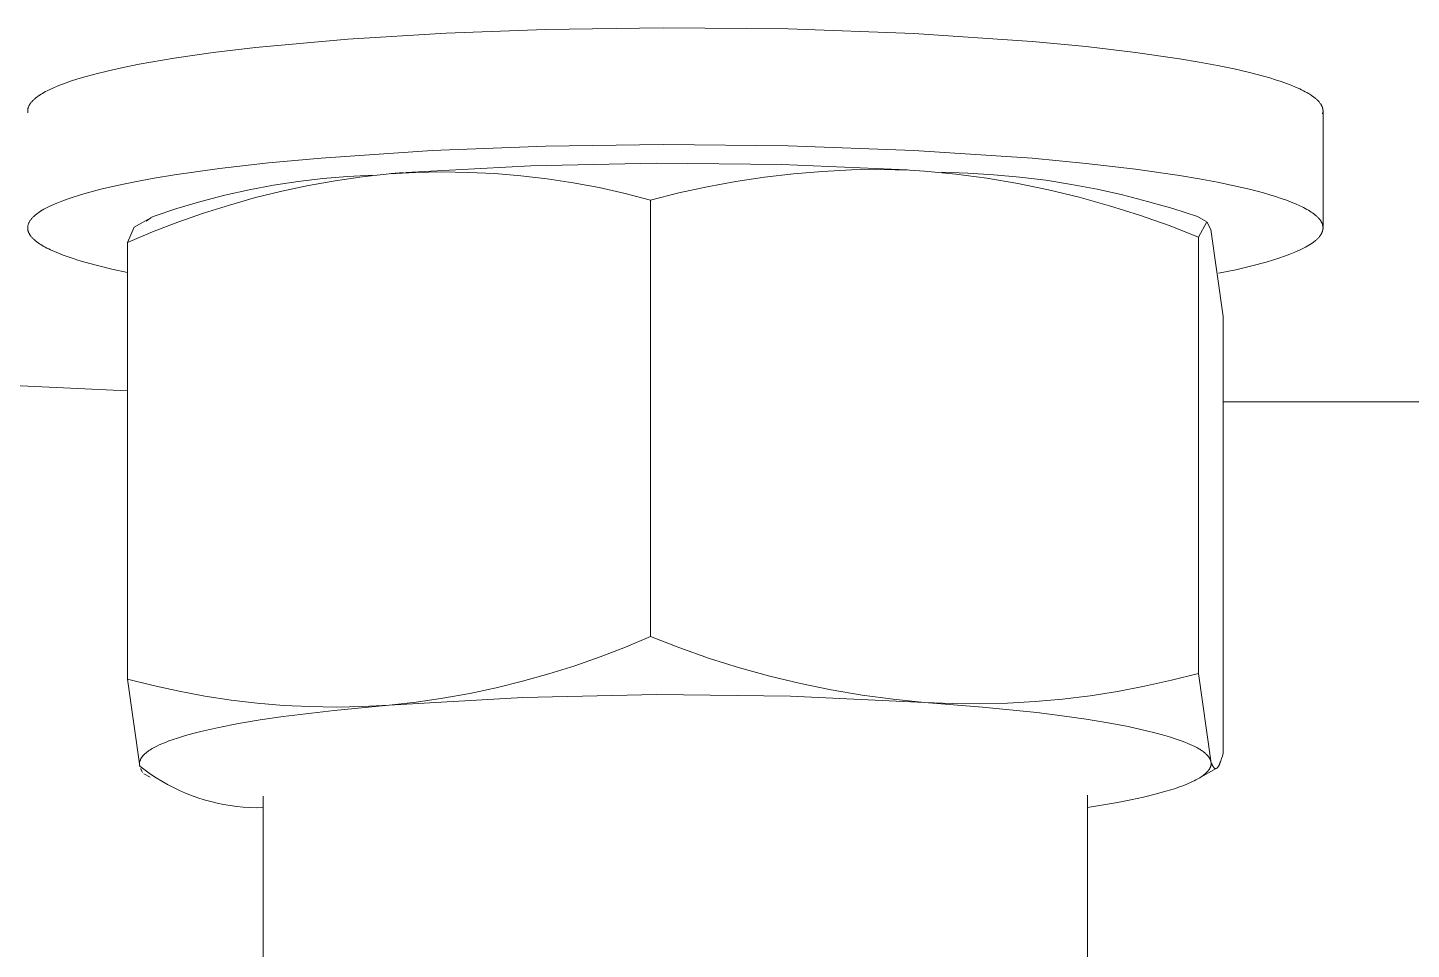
# Model space of a CAD drawing. Header units: millimetres. Extents: x -253 to 4295, y -442 to 2895.
# Drawn here: x 108.23 to 122.33, y 2441.75 to 2451.14 of the extents above; entities that cross this region are included whole.
import ezdxf

# ---------------------------------------------------------------- set-up
doc = ezdxf.new("R2010")
doc.units = ezdxf.units.MM
doc.layers.add('ZANO_R', color=7, linetype='Continuous', lineweight=0)

msp = doc.modelspace()

# ---------------------------------------------------------------- linework, layer by layer
at = {"layer": 'ZANO_R'}
for p, q in [((110.556, 2450.938), (111.497, 2451.024)), ((111.497, 2451.024), (112.499, 2451.085)), ((112.499, 2451.085), (113.51, 2451.123)), ((113.51, 2451.123), (114.709, 2451.14)), ((114.709, 2451.14), (115.983, 2451.127)), ((115.983, 2451.127), (117.264, 2451.08)), ((117.264, 2451.08), (118.47, 2450.999)), ((109.726, 2450.829), (110.124, 2450.886)), ((110.124, 2450.886), (110.556, 2450.938)), ((118.47, 2450.999), (119.019, 2450.947)), ((119.019, 2450.947), (119.521, 2450.888)), ((119.521, 2450.888), (119.969, 2450.824)), ((109.056, 2450.701), (109.207, 2450.735)), ((109.207, 2450.735), (109.369, 2450.767)), ((109.369, 2450.767), (109.726, 2450.829)), ((119.969, 2450.824), (120.171, 2450.79)), ((120.171, 2450.79), (120.358, 2450.755)), ((120.358, 2450.755), (120.529, 2450.719)), ((108.626, 2450.579), (108.678, 2450.597)), ((108.678, 2450.597), (108.733, 2450.615)), ((108.733, 2450.615), (108.792, 2450.632)), ((108.792, 2450.632), (108.918, 2450.667)), ((108.918, 2450.667), (109.056, 2450.701)), ((120.529, 2450.719), (120.685, 2450.683)), ((120.685, 2450.683), (120.826, 2450.646)), ((120.826, 2450.646), (120.89, 2450.628)), ((120.89, 2450.628), (120.95, 2450.609)), ((120.95, 2450.609), (121.007, 2450.591)), ((121.007, 2450.591), (121.06, 2450.572)), ((108.329, 2450.434), (108.341, 2450.443)), ((108.341, 2450.443), (108.355, 2450.453)), ((108.355, 2450.453), (108.369, 2450.462)), ((108.369, 2450.462), (108.384, 2450.471)), ((108.384, 2450.471), (108.399, 2450.48)), ((108.399, 2450.48), (108.416, 2450.489)), ((108.416, 2450.489), (108.433, 2450.498)), ((108.433, 2450.498), (108.452, 2450.507)), ((108.452, 2450.507), (108.49, 2450.525)), ((108.49, 2450.525), (108.533, 2450.543)), ((108.533, 2450.543), (108.578, 2450.561)), ((108.578, 2450.561), (108.626, 2450.579)), ((121.06, 2450.572), (121.109, 2450.553)), ((121.109, 2450.553), (121.154, 2450.535)), ((121.154, 2450.535), (121.196, 2450.516)), ((121.196, 2450.516), (121.215, 2450.507)), ((121.215, 2450.507), (121.234, 2450.497)), ((121.234, 2450.497), (121.251, 2450.488)), ((121.251, 2450.488), (121.268, 2450.479)), ((121.268, 2450.479), (121.284, 2450.47)), ((121.284, 2450.47), (121.299, 2450.461)), ((121.299, 2450.461), (121.315, 2450.45)), ((121.315, 2450.45), (121.329, 2450.44)), ((121.329, 2450.44), (121.336, 2450.435)), ((108.233, 2450.299), (108.234, 2450.304)), ((108.233, 2450.295), (108.233, 2450.299)), ((108.234, 2450.308), (108.235, 2450.313)), ((108.234, 2450.304), (108.234, 2450.308)), ((108.235, 2450.313), (108.236, 2450.317)), ((108.236, 2450.317), (108.237, 2450.321)), ((108.237, 2450.321), (108.239, 2450.326)), ((108.239, 2450.326), (108.24, 2450.33)), ((108.24, 2450.33), (108.242, 2450.335)), ((108.242, 2450.335), (108.244, 2450.339)), ((108.244, 2450.339), (108.246, 2450.344)), ((108.246, 2450.344), (108.248, 2450.348)), ((108.248, 2450.348), (108.251, 2450.353)), ((108.251, 2450.353), (108.254, 2450.357)), ((108.254, 2450.357), (108.256, 2450.362)), ((108.256, 2450.362), (108.259, 2450.366)), ((108.259, 2450.366), (108.263, 2450.371)), ((108.263, 2450.371), (108.266, 2450.375)), ((108.266, 2450.375), (108.27, 2450.38)), ((108.27, 2450.38), (108.274, 2450.384)), ((108.274, 2450.384), (108.278, 2450.389)), ((108.278, 2450.389), (108.282, 2450.393)), ((108.282, 2450.393), (108.286, 2450.398)), ((108.286, 2450.398), (108.291, 2450.403)), ((108.291, 2450.403), (108.296, 2450.407)), ((108.296, 2450.407), (108.301, 2450.412)), ((108.301, 2450.412), (108.306, 2450.416)), ((108.306, 2450.416), (108.311, 2450.421)), ((108.311, 2450.421), (108.317, 2450.425)), ((108.317, 2450.425), (108.329, 2450.434)), ((121.336, 2450.435), (121.343, 2450.43)), ((121.343, 2450.43), (121.35, 2450.425)), ((121.35, 2450.425), (121.356, 2450.419)), ((121.356, 2450.419), (121.362, 2450.414)), ((121.362, 2450.414), (121.368, 2450.409)), ((121.368, 2450.409), (121.374, 2450.404)), ((121.374, 2450.404), (121.379, 2450.399)), ((121.379, 2450.399), (121.384, 2450.393)), ((121.384, 2450.393), (121.389, 2450.388)), ((121.389, 2450.388), (121.394, 2450.383)), ((121.394, 2450.383), (121.398, 2450.377)), ((121.398, 2450.377), (121.402, 2450.372)), ((121.402, 2450.372), (121.406, 2450.367)), ((121.406, 2450.367), (121.41, 2450.361)), ((121.41, 2450.361), (121.411, 2450.359)), ((121.411, 2450.359), (121.413, 2450.356)), ((121.413, 2450.356), (121.415, 2450.353)), ((121.415, 2450.353), (121.416, 2450.35)), ((121.416, 2450.35), (121.418, 2450.348)), ((121.418, 2450.348), (121.419, 2450.345)), ((121.419, 2450.345), (121.42, 2450.342)), ((121.42, 2450.342), (121.422, 2450.34)), ((121.422, 2450.34), (121.423, 2450.337)), ((121.423, 2450.337), (121.424, 2450.334)), ((121.424, 2450.334), (121.425, 2450.331)), ((121.425, 2450.331), (121.426, 2450.329)), ((121.426, 2450.329), (121.427, 2450.326)), ((121.427, 2450.326), (121.428, 2450.323)), ((121.428, 2450.323), (121.429, 2450.32)), ((121.429, 2450.32), (121.429, 2450.318)), ((121.429, 2450.318), (121.43, 2450.315)), ((121.43, 2450.315), (121.431, 2450.312)), ((121.431, 2450.312), (121.431, 2450.309)), ((121.431, 2450.309), (121.432, 2450.307)), ((121.432, 2450.307), (121.432, 2450.304)), ((121.432, 2450.304), (121.432, 2450.301)), ((121.432, 2450.301), (121.433, 2450.298)), ((121.433, 2450.298), (121.433, 2450.296)), ((108.233, 2450.29), (108.233, 2450.295)), ((108.233, 2450.286), (108.233, 2450.29)), ((108.233, 2450.281), (108.233, 2450.286)), ((108.234, 2450.277), (108.233, 2450.281)), ((108.234, 2450.273), (108.234, 2450.277)), ((121.432, 2450.281), (121.429, 2450.261)), ((121.433, 2450.296), (121.433, 2450.293)), ((121.433, 2450.293), (121.433, 2450.29)), ((121.433, 2450.29), (121.433, 2449.116)), ((111.223, 2449.812), (112.356, 2449.888)), ((112.356, 2449.888), (113.51, 2449.933)), ((113.51, 2449.933), (114.709, 2449.95)), ((114.709, 2449.95), (115.983, 2449.937)), ((115.983, 2449.937), (117.264, 2449.89)), ((117.264, 2449.89), (118.47, 2449.809)), ((110.187, 2449.704), (110.688, 2449.762)), ((110.688, 2449.762), (111.223, 2449.812)), ((113.361, 2449.732), (114.639, 2449.76)), ((114.639, 2449.76), (115.917, 2449.746)), ((115.917, 2449.746), (117.194, 2449.691)), ((118.47, 2449.809), (119.019, 2449.757)), ((119.019, 2449.757), (119.521, 2449.698)), ((109.325, 2449.569), (109.521, 2449.605)), ((109.521, 2449.605), (109.73, 2449.639)), ((109.73, 2449.639), (110.187, 2449.704)), ((110.989, 2449.574), (111.241, 2449.604)), ((111.241, 2449.604), (111.493, 2449.625)), ((111.641, 2449.62), (111.368, 2449.58)), ((111.493, 2449.625), (111.747, 2449.637)), ((111.916, 2449.651), (111.641, 2449.62)), ((112.185, 2449.665), (111.916, 2449.651)), ((111.938, 2449.653), (112.062, 2449.663)), ((112.085, 2449.664), (113.361, 2449.732)), ((112.454, 2449.67), (112.185, 2449.665)), ((112.723, 2449.666), (112.454, 2449.67)), ((112.992, 2449.653), (112.723, 2449.666)), ((113.26, 2449.631), (112.992, 2449.653)), ((113.527, 2449.599), (113.26, 2449.631)), ((113.793, 2449.559), (113.527, 2449.599)), ((115.742, 2449.618), (115.449, 2449.574)), ((116.036, 2449.651), (115.742, 2449.618)), ((116.331, 2449.675), (116.036, 2449.651)), ((116.627, 2449.69), (116.331, 2449.675)), ((116.923, 2449.694), (116.627, 2449.69)), ((117.219, 2449.688), (116.923, 2449.694)), ((117.219, 2449.689), (117.372, 2449.679)), ((117.691, 2449.648), (117.372, 2449.679)), ((117.55, 2449.667), (117.815, 2449.659)), ((118.008, 2449.605), (117.691, 2449.648)), ((117.815, 2449.659), (118.08, 2449.642)), ((118.324, 2449.551), (118.008, 2449.605)), ((118.08, 2449.642), (118.344, 2449.618)), ((118.344, 2449.618), (118.607, 2449.585)), ((119.521, 2449.698), (119.969, 2449.634)), ((119.969, 2449.634), (120.171, 2449.6)), ((120.171, 2449.6), (120.358, 2449.565)), ((108.761, 2449.433), (108.83, 2449.453)), ((108.83, 2449.453), (108.979, 2449.493)), ((108.979, 2449.493), (109.144, 2449.531)), ((109.144, 2449.531), (109.325, 2449.569)), ((110.241, 2449.433), (110.489, 2449.489)), ((110.489, 2449.489), (110.738, 2449.536)), ((110.824, 2449.474), (110.556, 2449.408)), ((110.738, 2449.536), (110.989, 2449.574)), ((111.095, 2449.531), (110.824, 2449.474)), ((111.368, 2449.58), (111.095, 2449.531)), ((114.058, 2449.51), (113.793, 2449.559)), ((114.321, 2449.452), (114.058, 2449.51)), ((114.868, 2449.457), (114.581, 2449.384)), ((115.157, 2449.52), (114.868, 2449.457)), ((115.449, 2449.574), (115.157, 2449.52)), ((118.637, 2449.487), (118.324, 2449.551)), ((118.607, 2449.585), (118.869, 2449.543)), ((118.949, 2449.412), (118.637, 2449.487)), ((118.869, 2449.543), (119.13, 2449.494)), ((119.13, 2449.494), (119.389, 2449.436)), ((120.358, 2449.565), (120.529, 2449.529)), ((120.529, 2449.529), (120.685, 2449.493)), ((120.685, 2449.493), (120.826, 2449.456)), ((120.826, 2449.456), (120.89, 2449.438)), ((108.438, 2449.311), (108.459, 2449.321)), ((108.459, 2449.321), (108.482, 2449.331)), ((108.482, 2449.331), (108.529, 2449.352)), ((108.529, 2449.352), (108.581, 2449.372)), ((108.581, 2449.372), (108.637, 2449.393)), ((108.637, 2449.393), (108.697, 2449.413)), ((108.697, 2449.413), (108.761, 2449.433)), ((109.753, 2449.296), (109.996, 2449.369)), ((109.996, 2449.369), (110.241, 2449.433)), ((110.289, 2449.333), (110.025, 2449.25)), ((110.556, 2449.408), (110.289, 2449.333)), ((114.581, 2449.384), (114.321, 2449.452)), ((114.581, 2449.384), (114.581, 2444.937)), ((119.257, 2449.326), (118.949, 2449.412)), ((119.563, 2449.23), (119.257, 2449.326)), ((119.389, 2449.436), (119.646, 2449.37)), ((119.646, 2449.37), (119.901, 2449.297)), ((120.89, 2449.438), (120.95, 2449.419)), ((120.95, 2449.419), (121.007, 2449.401)), ((121.007, 2449.401), (121.06, 2449.382)), ((121.06, 2449.382), (121.109, 2449.363)), ((121.109, 2449.363), (121.154, 2449.345)), ((121.154, 2449.345), (121.196, 2449.326)), ((121.196, 2449.326), (121.215, 2449.317)), ((121.215, 2449.317), (121.234, 2449.307)), ((108.252, 2449.165), (108.256, 2449.171)), ((108.256, 2449.171), (108.259, 2449.176)), ((108.259, 2449.176), (108.263, 2449.181)), ((108.263, 2449.181), (108.267, 2449.186)), ((108.267, 2449.186), (108.271, 2449.191)), ((108.271, 2449.191), (108.275, 2449.196)), ((108.275, 2449.196), (108.28, 2449.202)), ((108.28, 2449.202), (108.285, 2449.207)), ((108.285, 2449.207), (108.29, 2449.212)), ((108.29, 2449.212), (108.296, 2449.217)), ((108.296, 2449.217), (108.301, 2449.222)), ((108.301, 2449.222), (108.307, 2449.227)), ((108.307, 2449.227), (108.314, 2449.233)), ((108.314, 2449.233), (108.32, 2449.238)), ((108.32, 2449.238), (108.327, 2449.243)), ((108.327, 2449.243), (108.334, 2449.248)), ((108.334, 2449.248), (108.349, 2449.259)), ((108.349, 2449.259), (108.364, 2449.269)), ((108.364, 2449.269), (108.381, 2449.279)), ((108.381, 2449.279), (108.399, 2449.29)), ((108.399, 2449.29), (108.418, 2449.3)), ((108.418, 2449.3), (108.438, 2449.311)), ((109.318, 2449.106), (109.513, 2449.215)), ((109.44, 2449.167), (109.452, 2449.176)), ((109.452, 2449.176), (109.464, 2449.185)), ((109.464, 2449.185), (109.476, 2449.193)), ((109.476, 2449.193), (109.489, 2449.201)), ((109.489, 2449.201), (109.501, 2449.208)), ((109.513, 2449.215), (109.753, 2449.296)), ((110.025, 2449.25), (109.764, 2449.158)), ((119.865, 2449.124), (119.563, 2449.23)), ((119.901, 2449.297), (120.153, 2449.215)), ((120.153, 2449.215), (120.241, 2449.166)), ((121.234, 2449.307), (121.251, 2449.298)), ((121.251, 2449.298), (121.268, 2449.289)), ((121.268, 2449.289), (121.284, 2449.28)), ((121.284, 2449.28), (121.299, 2449.271)), ((121.299, 2449.271), (121.313, 2449.261)), ((121.313, 2449.261), (121.326, 2449.252)), ((121.326, 2449.252), (121.339, 2449.243)), ((121.339, 2449.243), (121.351, 2449.234)), ((121.351, 2449.234), (121.357, 2449.229)), ((121.357, 2449.229), (121.362, 2449.224)), ((121.362, 2449.224), (121.368, 2449.219)), ((121.368, 2449.219), (121.373, 2449.215)), ((121.373, 2449.215), (121.378, 2449.21)), ((121.378, 2449.21), (121.382, 2449.205)), ((121.382, 2449.205), (121.387, 2449.2)), ((121.387, 2449.2), (121.391, 2449.196)), ((121.391, 2449.196), (121.395, 2449.191)), ((121.395, 2449.191), (121.399, 2449.186)), ((121.399, 2449.186), (121.403, 2449.181)), ((121.403, 2449.181), (121.406, 2449.176)), ((121.406, 2449.176), (121.41, 2449.172)), ((121.41, 2449.172), (121.413, 2449.167)), ((108.233, 2449.109), (108.234, 2449.114)), ((108.233, 2449.104), (108.233, 2449.109)), ((108.233, 2449.099), (108.233, 2449.104)), ((108.233, 2449.094), (108.233, 2449.099)), ((108.233, 2449.089), (108.233, 2449.094)), ((108.234, 2449.084), (108.233, 2449.089)), ((108.234, 2449.114), (108.235, 2449.119)), ((108.235, 2449.079), (108.234, 2449.084)), ((108.235, 2449.119), (108.236, 2449.125)), ((108.236, 2449.074), (108.235, 2449.079)), ((108.236, 2449.125), (108.237, 2449.13)), ((108.237, 2449.069), (108.236, 2449.074)), ((108.237, 2449.13), (108.238, 2449.135)), ((108.239, 2449.064), (108.237, 2449.069)), ((108.238, 2449.135), (108.24, 2449.14)), ((108.241, 2449.059), (108.239, 2449.064)), ((108.24, 2449.14), (108.242, 2449.145)), ((108.242, 2449.054), (108.241, 2449.059)), ((108.242, 2449.145), (108.244, 2449.15)), ((108.245, 2449.049), (108.242, 2449.054)), ((108.244, 2449.15), (108.247, 2449.155)), ((108.247, 2449.044), (108.245, 2449.049)), ((108.247, 2449.155), (108.249, 2449.16)), ((108.25, 2449.039), (108.247, 2449.044)), ((108.249, 2449.16), (108.252, 2449.165)), ((108.253, 2449.034), (108.25, 2449.039)), ((108.256, 2449.03), (108.253, 2449.034)), ((108.259, 2449.025), (108.256, 2449.03)), ((109.251, 2448.951), (109.318, 2449.106)), ((109.506, 2449.059), (109.251, 2448.951)), ((109.764, 2449.158), (109.506, 2449.059)), ((120.163, 2449.007), (119.865, 2449.124)), ((120.248, 2449.162), (120.163, 2449.007)), ((120.289, 2449.085), (120.249, 2449.162)), ((120.414, 2448.196), (120.289, 2449.085)), ((121.412, 2449.032), (121.408, 2449.027)), ((121.415, 2449.037), (121.412, 2449.032)), ((121.413, 2449.167), (121.415, 2449.162)), ((121.415, 2449.162), (121.418, 2449.157)), ((121.416, 2449.039), (121.415, 2449.037)), ((121.417, 2449.042), (121.416, 2449.039)), ((121.419, 2449.045), (121.417, 2449.042)), ((121.418, 2449.157), (121.419, 2449.155)), ((121.419, 2449.155), (121.421, 2449.152)), ((121.42, 2449.047), (121.419, 2449.045)), ((121.421, 2449.05), (121.42, 2449.047)), ((121.421, 2449.152), (121.422, 2449.15)), ((121.422, 2449.052), (121.421, 2449.05)), ((121.422, 2449.15), (121.423, 2449.147)), ((121.423, 2449.055), (121.422, 2449.052)), ((121.423, 2449.147), (121.424, 2449.145)), ((121.424, 2449.057), (121.423, 2449.055)), ((121.424, 2449.145), (121.425, 2449.142)), ((121.425, 2449.06), (121.424, 2449.057)), ((121.425, 2449.142), (121.426, 2449.14)), ((121.426, 2449.062), (121.425, 2449.06)), ((121.426, 2449.14), (121.427, 2449.137)), ((121.427, 2449.065), (121.426, 2449.062)), ((121.427, 2449.137), (121.427, 2449.135)), ((121.427, 2449.135), (121.428, 2449.132)), ((121.428, 2449.067), (121.427, 2449.065)), ((121.428, 2449.132), (121.429, 2449.13)), ((121.429, 2449.07), (121.428, 2449.067)), ((121.429, 2449.13), (121.429, 2449.127)), ((121.429, 2449.127), (121.43, 2449.125)), ((121.43, 2449.075), (121.429, 2449.072)), ((121.429, 2449.072), (121.429, 2449.07)), ((121.43, 2449.125), (121.431, 2449.122)), ((121.431, 2449.077), (121.43, 2449.075)), ((121.431, 2449.122), (121.431, 2449.12)), ((121.431, 2449.12), (121.431, 2449.118)), ((121.431, 2449.118), (121.432, 2449.115)), ((121.432, 2449.085), (121.431, 2449.083)), ((121.431, 2449.083), (121.431, 2449.08)), ((121.431, 2449.08), (121.431, 2449.077)), ((121.432, 2449.115), (121.432, 2449.113)), ((121.432, 2449.113), (121.432, 2449.11)), ((121.432, 2449.11), (121.433, 2449.108)), ((121.433, 2449.093), (121.432, 2449.09)), ((121.432, 2449.09), (121.432, 2449.088)), ((121.432, 2449.088), (121.432, 2449.085)), ((121.433, 2449.108), (121.433, 2449.105)), ((121.433, 2449.105), (121.433, 2449.103)), ((121.433, 2449.103), (121.433, 2449.1)), ((121.433, 2449.1), (121.433, 2449.098)), ((121.433, 2449.098), (121.433, 2449.095)), ((121.433, 2449.095), (121.433, 2449.093)), ((108.262, 2449.02), (108.259, 2449.025)), ((108.266, 2449.015), (108.262, 2449.02)), ((108.27, 2449.01), (108.266, 2449.015)), ((108.274, 2449.005), (108.27, 2449.01)), ((108.278, 2449), (108.274, 2449.005)), ((108.283, 2448.996), (108.278, 2449)), ((108.288, 2448.991), (108.283, 2448.996)), ((108.293, 2448.986), (108.288, 2448.991)), ((108.298, 2448.981), (108.293, 2448.986)), ((108.303, 2448.977), (108.298, 2448.981)), ((108.309, 2448.972), (108.303, 2448.977)), ((108.314, 2448.967), (108.309, 2448.972)), ((108.326, 2448.958), (108.314, 2448.967)), ((108.339, 2448.948), (108.326, 2448.958)), ((108.353, 2448.939), (108.339, 2448.948)), ((108.367, 2448.93), (108.353, 2448.939)), ((108.381, 2448.921), (108.367, 2448.93)), ((108.396, 2448.912), (108.381, 2448.921)), ((108.412, 2448.903), (108.396, 2448.912)), ((108.429, 2448.894), (108.412, 2448.903)), ((108.447, 2448.885), (108.429, 2448.894)), ((109.251, 2444.503), (109.251, 2448.951)), ((120.163, 2444.56), (120.163, 2449.007)), ((121.234, 2448.893), (121.214, 2448.883)), ((121.254, 2448.903), (121.234, 2448.893)), ((121.272, 2448.914), (121.254, 2448.903)), ((121.29, 2448.924), (121.272, 2448.914)), ((121.306, 2448.934), (121.29, 2448.924)), ((121.321, 2448.945), (121.306, 2448.934)), ((121.336, 2448.955), (121.321, 2448.945)), ((121.343, 2448.96), (121.336, 2448.955)), ((121.349, 2448.965), (121.343, 2448.96)), ((121.355, 2448.97), (121.349, 2448.965)), ((121.362, 2448.975), (121.355, 2448.97)), ((121.367, 2448.981), (121.362, 2448.975)), ((121.373, 2448.986), (121.367, 2448.981)), ((121.378, 2448.991), (121.373, 2448.986)), ((121.383, 2448.996), (121.378, 2448.991)), ((121.388, 2449.001), (121.383, 2448.996)), ((121.393, 2449.006), (121.388, 2449.001)), ((121.397, 2449.011), (121.393, 2449.006)), ((121.401, 2449.017), (121.397, 2449.011)), ((121.405, 2449.022), (121.401, 2449.017)), ((121.408, 2449.027), (121.405, 2449.022)), ((108.465, 2448.876), (108.447, 2448.885)), ((108.505, 2448.859), (108.465, 2448.876)), ((108.548, 2448.841), (108.505, 2448.859)), ((108.594, 2448.823), (108.548, 2448.841)), ((108.644, 2448.805), (108.594, 2448.823)), ((108.697, 2448.787), (108.644, 2448.805)), ((108.754, 2448.769), (108.697, 2448.787)), ((108.814, 2448.751), (108.754, 2448.769)), ((108.945, 2448.716), (108.814, 2448.751)), ((120.852, 2448.751), (120.706, 2448.712)), ((120.919, 2448.771), (120.852, 2448.751)), ((120.982, 2448.791), (120.919, 2448.771)), ((121.041, 2448.811), (120.982, 2448.791)), ((121.095, 2448.832), (121.041, 2448.811)), ((121.146, 2448.852), (121.095, 2448.832)), ((121.192, 2448.873), (121.146, 2448.852)), ((121.214, 2448.883), (121.192, 2448.873)), ((109.091, 2448.681), (108.945, 2448.716)), ((109.251, 2448.646), (109.091, 2448.681)), ((120.544, 2448.674), (120.367, 2448.637)), ((120.706, 2448.712), (120.544, 2448.674)), ((120.414, 2443.748), (120.414, 2448.196)), ((109.251, 2447.439), (108.09, 2447.493)), ((134.833, 2447.327), (120.414, 2447.327)), ((114.326, 2444.829), (114.068, 2444.729)), ((114.581, 2444.937), (114.326, 2444.829)), ((114.581, 2444.937), (114.879, 2444.82)), ((114.879, 2444.82), (115.181, 2444.714)), ((114.068, 2444.729), (113.807, 2444.638)), ((115.181, 2444.714), (115.487, 2444.618)), ((113.543, 2444.555), (113.277, 2444.48)), ((113.807, 2444.638), (113.543, 2444.555)), ((115.487, 2444.618), (115.795, 2444.532)), ((115.795, 2444.532), (116.107, 2444.457)), ((119.89, 2444.49), (120.163, 2444.56)), ((120.163, 2444.56), (120.289, 2443.67)), ((109.377, 2443.614), (109.251, 2444.503)), ((109.512, 2444.436), (109.251, 2444.503)), ((109.775, 2444.378), (109.512, 2444.436)), ((110.039, 2444.329), (109.775, 2444.378)), ((113.008, 2444.414), (112.737, 2444.357)), ((113.277, 2444.48), (113.008, 2444.414)), ((116.107, 2444.457), (116.42, 2444.393)), ((116.42, 2444.393), (116.736, 2444.339)), ((119.059, 2444.333), (119.337, 2444.377)), ((119.337, 2444.377), (119.614, 2444.429)), ((119.614, 2444.429), (119.89, 2444.49)), ((110.305, 2444.288), (110.039, 2444.329)), ((110.573, 2444.257), (110.305, 2444.288)), ((110.841, 2444.235), (110.573, 2444.257)), ((111.355, 2444.184), (111.916, 2444.237)), ((111.916, 2444.237), (111.648, 2444.223)), ((111.916, 2444.237), (113.279, 2444.314)), ((112.191, 2444.268), (111.916, 2444.237)), ((112.465, 2444.308), (112.191, 2444.268)), ((112.737, 2444.357), (112.465, 2444.308)), ((113.279, 2444.314), (114.644, 2444.345)), ((114.644, 2444.345), (116.008, 2444.328)), ((116.008, 2444.328), (117.372, 2444.265)), ((116.736, 2444.339), (117.053, 2444.297)), ((117.053, 2444.297), (117.372, 2444.265)), ((117.372, 2444.265), (117.654, 2444.254)), ((117.372, 2444.265), (117.963, 2444.218)), ((117.654, 2444.254), (117.935, 2444.251)), ((117.935, 2444.251), (118.217, 2444.258)), ((118.217, 2444.258), (118.498, 2444.274)), ((118.498, 2444.274), (118.779, 2444.299)), ((118.779, 2444.299), (119.059, 2444.333)), ((110.601, 2444.087), (110.838, 2444.122)), ((110.838, 2444.122), (111.355, 2444.184)), ((111.109, 2444.222), (110.841, 2444.235)), ((111.378, 2444.218), (111.109, 2444.222)), ((111.648, 2444.223), (111.378, 2444.218)), ((117.963, 2444.218), (118.518, 2444.161)), ((118.518, 2444.161), (118.776, 2444.129)), ((118.776, 2444.129), (119.018, 2444.094)), ((109.917, 2443.948), (109.999, 2443.969)), ((109.999, 2443.969), (110.18, 2444.01)), ((110.18, 2444.01), (110.381, 2444.049)), ((110.381, 2444.049), (110.601, 2444.087)), ((119.018, 2444.094), (119.243, 2444.057)), ((119.243, 2444.057), (119.449, 2444.018)), ((119.449, 2444.018), (119.633, 2443.977)), ((119.633, 2443.977), (119.718, 2443.956)), ((119.718, 2443.956), (119.796, 2443.935)), ((109.521, 2443.805), (109.543, 2443.816)), ((109.543, 2443.816), (109.566, 2443.828)), ((109.566, 2443.828), (109.591, 2443.839)), ((109.591, 2443.839), (109.617, 2443.85)), ((109.617, 2443.85), (109.644, 2443.861)), ((109.644, 2443.861), (109.673, 2443.872)), ((109.673, 2443.872), (109.704, 2443.883)), ((109.704, 2443.883), (109.769, 2443.905)), ((109.769, 2443.905), (109.84, 2443.927)), ((109.84, 2443.927), (109.917, 2443.948)), ((119.796, 2443.935), (119.869, 2443.914)), ((119.869, 2443.914), (119.937, 2443.892)), ((119.937, 2443.892), (119.998, 2443.87)), ((119.998, 2443.87), (120.026, 2443.859)), ((120.026, 2443.859), (120.054, 2443.848)), ((120.054, 2443.848), (120.079, 2443.837)), ((120.079, 2443.837), (120.103, 2443.826)), ((120.103, 2443.826), (120.126, 2443.815)), ((120.126, 2443.815), (120.147, 2443.804)), ((109.377, 2443.67), (109.378, 2443.672)), ((109.378, 2443.672), (109.379, 2443.675)), ((109.379, 2443.675), (109.38, 2443.678)), ((109.38, 2443.678), (109.381, 2443.681)), ((109.381, 2443.681), (109.382, 2443.684)), ((109.382, 2443.684), (109.384, 2443.686)), ((109.384, 2443.686), (109.385, 2443.689)), ((109.385, 2443.689), (109.387, 2443.692)), ((109.387, 2443.692), (109.388, 2443.695)), ((109.388, 2443.695), (109.39, 2443.698)), ((109.39, 2443.698), (109.392, 2443.7)), ((109.392, 2443.7), (109.394, 2443.703)), ((109.394, 2443.703), (109.395, 2443.706)), ((109.395, 2443.706), (109.398, 2443.709)), ((109.398, 2443.709), (109.4, 2443.712)), ((109.4, 2443.712), (109.402, 2443.715)), ((109.402, 2443.715), (109.404, 2443.717)), ((109.404, 2443.717), (109.407, 2443.72)), ((109.407, 2443.72), (109.409, 2443.723)), ((109.409, 2443.723), (109.412, 2443.726)), ((109.412, 2443.726), (109.417, 2443.732)), ((109.417, 2443.732), (109.423, 2443.737)), ((109.423, 2443.737), (109.429, 2443.743)), ((109.429, 2443.743), (109.436, 2443.749)), ((109.436, 2443.749), (109.443, 2443.754)), ((109.443, 2443.754), (109.45, 2443.76)), ((109.45, 2443.76), (109.457, 2443.766)), ((109.457, 2443.766), (109.465, 2443.771)), ((109.465, 2443.771), (109.474, 2443.777)), ((109.474, 2443.777), (109.483, 2443.782)), ((109.483, 2443.782), (109.492, 2443.788)), ((109.492, 2443.788), (109.501, 2443.794)), ((109.501, 2443.794), (109.521, 2443.805)), ((120.147, 2443.804), (120.167, 2443.793)), ((120.167, 2443.793), (120.176, 2443.787)), ((120.176, 2443.787), (120.185, 2443.781)), ((120.185, 2443.781), (120.193, 2443.776)), ((120.193, 2443.776), (120.202, 2443.77)), ((120.202, 2443.77), (120.21, 2443.765)), ((120.21, 2443.765), (120.217, 2443.759)), ((120.217, 2443.759), (120.224, 2443.753)), ((120.224, 2443.753), (120.231, 2443.748)), ((120.231, 2443.748), (120.237, 2443.742)), ((120.237, 2443.742), (120.243, 2443.737)), ((120.243, 2443.737), (120.249, 2443.731)), ((120.249, 2443.731), (120.254, 2443.726)), ((120.254, 2443.726), (120.259, 2443.72)), ((120.259, 2443.72), (120.262, 2443.717)), ((120.262, 2443.717), (120.264, 2443.714)), ((120.264, 2443.714), (120.266, 2443.712)), ((120.266, 2443.712), (120.268, 2443.709)), ((120.268, 2443.709), (120.27, 2443.706)), ((120.27, 2443.706), (120.272, 2443.703)), ((120.272, 2443.703), (120.274, 2443.701)), ((120.274, 2443.701), (120.276, 2443.698)), ((120.276, 2443.698), (120.277, 2443.695)), ((120.277, 2443.695), (120.279, 2443.692)), ((120.279, 2443.692), (120.28, 2443.69)), ((120.28, 2443.69), (120.282, 2443.687)), ((120.282, 2443.687), (120.283, 2443.684)), ((120.283, 2443.684), (120.284, 2443.681)), ((120.284, 2443.681), (120.286, 2443.679)), ((120.286, 2443.679), (120.287, 2443.676)), ((120.287, 2443.676), (120.288, 2443.673)), ((120.288, 2443.673), (120.289, 2443.67)), ((120.391, 2443.669), (120.395, 2443.68)), ((120.395, 2443.68), (120.399, 2443.693)), ((120.399, 2443.693), (120.407, 2443.719)), ((120.407, 2443.719), (120.414, 2443.748)), ((109.373, 2443.653), (109.374, 2443.656)), ((109.373, 2443.65), (109.373, 2443.653)), ((109.373, 2443.647), (109.373, 2443.65)), ((109.373, 2443.644), (109.373, 2443.647)), ((109.373, 2443.642), (109.373, 2443.644)), ((109.373, 2443.639), (109.373, 2443.642)), ((109.373, 2443.636), (109.373, 2443.639)), ((109.373, 2443.633), (109.373, 2443.636)), ((109.374, 2443.631), (109.373, 2443.633)), ((109.374, 2443.658), (109.375, 2443.661)), ((109.374, 2443.656), (109.374, 2443.658)), ((109.374, 2443.628), (109.374, 2443.631)), ((109.374, 2443.625), (109.374, 2443.628)), ((109.375, 2443.622), (109.374, 2443.625)), ((109.375, 2443.664), (109.376, 2443.667)), ((109.375, 2443.661), (109.375, 2443.664)), ((109.376, 2443.62), (109.375, 2443.622)), ((109.376, 2443.667), (109.377, 2443.67)), ((109.376, 2443.617), (109.376, 2443.62)), ((109.377, 2443.614), (109.376, 2443.617)), ((109.431, 2443.573), (109.377, 2443.614)), ((109.387, 2443.585), (109.385, 2443.59)), ((109.39, 2443.579), (109.387, 2443.585)), ((109.392, 2443.574), (109.39, 2443.579)), ((109.395, 2443.568), (109.392, 2443.574)), ((109.397, 2443.563), (109.395, 2443.568)), ((109.4, 2443.557), (109.397, 2443.563)), ((109.403, 2443.552), (109.4, 2443.557)), ((109.48, 2443.502), (109.418, 2443.537)), ((109.486, 2443.534), (109.431, 2443.573)), ((109.542, 2443.497), (109.486, 2443.534)), ((120.344, 2443.591), (120.165, 2443.49)), ((120.228, 2443.534), (120.223, 2443.53)), ((120.232, 2443.538), (120.228, 2443.534)), ((120.237, 2443.542), (120.232, 2443.538)), ((120.241, 2443.546), (120.237, 2443.542)), ((120.245, 2443.55), (120.241, 2443.546)), ((120.249, 2443.553), (120.245, 2443.55)), ((120.253, 2443.557), (120.249, 2443.553)), ((120.257, 2443.561), (120.253, 2443.557)), ((120.26, 2443.565), (120.257, 2443.561)), ((120.263, 2443.569), (120.26, 2443.565)), ((120.266, 2443.573), (120.263, 2443.569)), ((120.269, 2443.577), (120.266, 2443.573)), ((120.272, 2443.581), (120.269, 2443.577)), ((120.275, 2443.585), (120.272, 2443.581)), ((120.277, 2443.589), (120.275, 2443.585)), ((120.279, 2443.593), (120.277, 2443.589)), ((120.281, 2443.597), (120.279, 2443.593)), ((120.282, 2443.599), (120.281, 2443.597)), ((120.283, 2443.601), (120.282, 2443.599)), ((120.284, 2443.603), (120.283, 2443.601)), ((120.285, 2443.605), (120.284, 2443.603)), ((120.286, 2443.606), (120.285, 2443.605)), ((120.287, 2443.608), (120.286, 2443.606)), ((120.288, 2443.612), (120.287, 2443.61)), ((120.287, 2443.61), (120.287, 2443.608)), ((120.289, 2443.614), (120.288, 2443.612)), ((120.289, 2443.67), (120.289, 2443.668)), ((120.289, 2443.668), (120.29, 2443.666)), ((120.29, 2443.618), (120.289, 2443.616)), ((120.289, 2443.616), (120.289, 2443.614)), ((120.29, 2443.666), (120.29, 2443.665)), ((120.29, 2443.665), (120.294, 2443.654)), ((120.29, 2443.665), (120.291, 2443.663)), ((120.291, 2443.622), (120.29, 2443.62)), ((120.29, 2443.62), (120.29, 2443.618)), ((120.291, 2443.663), (120.291, 2443.661)), ((120.291, 2443.661), (120.291, 2443.659)), ((120.291, 2443.659), (120.292, 2443.657)), ((120.292, 2443.628), (120.291, 2443.626)), ((120.291, 2443.626), (120.291, 2443.624)), ((120.291, 2443.624), (120.291, 2443.622)), ((120.292, 2443.657), (120.292, 2443.655)), ((120.292, 2443.655), (120.292, 2443.653)), ((120.292, 2443.653), (120.292, 2443.651)), ((120.292, 2443.651), (120.293, 2443.649)), ((120.293, 2443.636), (120.292, 2443.634)), ((120.292, 2443.634), (120.292, 2443.632)), ((120.292, 2443.632), (120.292, 2443.63)), ((120.292, 2443.63), (120.292, 2443.628)), ((120.293, 2443.649), (120.293, 2443.647)), ((120.293, 2443.647), (120.293, 2443.645)), ((120.293, 2443.645), (120.293, 2443.643)), ((120.293, 2443.643), (120.293, 2443.641)), ((120.293, 2443.641), (120.293, 2443.639)), ((120.293, 2443.639), (120.293, 2443.638)), ((120.293, 2443.638), (120.293, 2443.636)), ((120.294, 2443.654), (120.298, 2443.643)), ((120.298, 2443.643), (120.302, 2443.634)), ((120.302, 2443.634), (120.303, 2443.629)), ((120.303, 2443.629), (120.305, 2443.625)), ((120.305, 2443.625), (120.307, 2443.621)), ((120.307, 2443.621), (120.309, 2443.618)), ((120.309, 2443.618), (120.311, 2443.614)), ((120.311, 2443.614), (120.313, 2443.611)), ((120.313, 2443.611), (120.314, 2443.61)), ((120.314, 2443.61), (120.315, 2443.608)), ((120.315, 2443.608), (120.316, 2443.607)), ((120.316, 2443.607), (120.317, 2443.605)), ((120.317, 2443.605), (120.318, 2443.604)), ((120.318, 2443.604), (120.319, 2443.603)), ((120.319, 2443.603), (120.32, 2443.602)), ((120.32, 2443.602), (120.321, 2443.601)), ((120.321, 2443.601), (120.322, 2443.599)), ((120.322, 2443.599), (120.323, 2443.598)), ((120.323, 2443.598), (120.324, 2443.597)), ((120.324, 2443.597), (120.324, 2443.597)), ((120.324, 2443.597), (120.325, 2443.596)), ((120.325, 2443.596), (120.325, 2443.596)), ((120.325, 2443.596), (120.326, 2443.595)), ((120.326, 2443.595), (120.326, 2443.595)), ((120.326, 2443.595), (120.327, 2443.595)), ((120.327, 2443.595), (120.327, 2443.594)), ((120.327, 2443.594), (120.328, 2443.594)), ((120.328, 2443.594), (120.328, 2443.594)), ((120.328, 2443.594), (120.329, 2443.593)), ((120.329, 2443.593), (120.329, 2443.593)), ((120.329, 2443.593), (120.33, 2443.593)), ((120.33, 2443.593), (120.33, 2443.592)), ((120.33, 2443.592), (120.331, 2443.592)), ((120.331, 2443.592), (120.331, 2443.592)), ((120.331, 2443.592), (120.332, 2443.592)), ((120.332, 2443.592), (120.332, 2443.592)), ((120.332, 2443.592), (120.333, 2443.591)), ((120.333, 2443.591), (120.333, 2443.591)), ((120.333, 2443.591), (120.334, 2443.591)), ((120.334, 2443.591), (120.334, 2443.591)), ((120.334, 2443.591), (120.335, 2443.591)), ((120.335, 2443.591), (120.335, 2443.591)), ((120.335, 2443.591), (120.336, 2443.591)), ((120.336, 2443.591), (120.336, 2443.59)), ((120.336, 2443.59), (120.337, 2443.59)), ((120.337, 2443.59), (120.337, 2443.59)), ((120.337, 2443.59), (120.338, 2443.59)), ((120.338, 2443.59), (120.338, 2443.59)), ((120.338, 2443.59), (120.339, 2443.59)), ((120.339, 2443.59), (120.339, 2443.59)), ((120.339, 2443.59), (120.34, 2443.59)), ((120.34, 2443.59), (120.34, 2443.59)), ((120.34, 2443.59), (120.341, 2443.59)), ((120.341, 2443.59), (120.342, 2443.591)), ((120.341, 2443.59), (120.341, 2443.59)), ((120.342, 2443.591), (120.342, 2443.591)), ((120.342, 2443.591), (120.343, 2443.591)), ((120.343, 2443.591), (120.343, 2443.591)), ((120.343, 2443.591), (120.344, 2443.591)), ((120.344, 2443.591), (120.344, 2443.591)), ((120.344, 2443.591), (120.345, 2443.591)), ((120.345, 2443.591), (120.345, 2443.592)), ((120.345, 2443.592), (120.346, 2443.592)), ((120.346, 2443.592), (120.346, 2443.592)), ((120.346, 2443.592), (120.347, 2443.592)), ((120.347, 2443.592), (120.348, 2443.593)), ((120.347, 2443.592), (120.347, 2443.592)), ((120.348, 2443.593), (120.348, 2443.593)), ((120.348, 2443.593), (120.349, 2443.593)), ((120.349, 2443.593), (120.349, 2443.594)), ((120.349, 2443.594), (120.35, 2443.594)), ((120.35, 2443.594), (120.351, 2443.595)), ((120.35, 2443.594), (120.35, 2443.594)), ((120.351, 2443.595), (120.351, 2443.595)), ((120.351, 2443.595), (120.352, 2443.595)), ((120.352, 2443.595), (120.352, 2443.596)), ((120.352, 2443.596), (120.353, 2443.596)), ((120.353, 2443.596), (120.354, 2443.597)), ((120.354, 2443.597), (120.355, 2443.598)), ((120.355, 2443.598), (120.356, 2443.599)), ((120.356, 2443.599), (120.357, 2443.6)), ((120.357, 2443.6), (120.358, 2443.601)), ((120.358, 2443.601), (120.359, 2443.602)), ((120.359, 2443.602), (120.36, 2443.604)), ((120.36, 2443.604), (120.361, 2443.605)), ((120.361, 2443.605), (120.362, 2443.606)), ((120.362, 2443.606), (120.363, 2443.608)), ((120.363, 2443.608), (120.364, 2443.609)), ((120.364, 2443.609), (120.366, 2443.612)), ((120.366, 2443.612), (120.368, 2443.615)), ((120.368, 2443.615), (120.37, 2443.618)), ((120.37, 2443.618), (120.372, 2443.622)), ((120.372, 2443.622), (120.374, 2443.626)), ((120.374, 2443.626), (120.376, 2443.63)), ((120.376, 2443.63), (120.38, 2443.638)), ((120.38, 2443.638), (120.383, 2443.648)), ((120.383, 2443.648), (120.387, 2443.658)), ((120.387, 2443.658), (120.391, 2443.669)), ((109.6, 2443.461), (109.542, 2443.497)), ((109.659, 2443.428), (109.6, 2443.461)), ((109.719, 2443.397), (109.659, 2443.428)), ((109.78, 2443.368), (109.719, 2443.397)), ((119.928, 2443.389), (119.881, 2443.374)), ((119.972, 2443.405), (119.928, 2443.389)), ((120.014, 2443.42), (119.972, 2443.405)), ((120.052, 2443.436), (120.014, 2443.42)), ((120.088, 2443.451), (120.052, 2443.436)), ((120.104, 2443.459), (120.088, 2443.451)), ((120.12, 2443.467), (120.104, 2443.459)), ((120.136, 2443.475), (120.12, 2443.467)), ((120.15, 2443.483), (120.136, 2443.475)), ((120.164, 2443.49), (120.15, 2443.483)), ((120.177, 2443.498), (120.164, 2443.49)), ((120.19, 2443.506), (120.177, 2443.498)), ((120.201, 2443.514), (120.19, 2443.506)), ((120.212, 2443.522), (120.201, 2443.514)), ((120.223, 2443.53), (120.212, 2443.522)), ((109.842, 2443.341), (109.78, 2443.368)), ((109.904, 2443.316), (109.842, 2443.341)), ((109.968, 2443.293), (109.904, 2443.316)), ((110.033, 2443.273), (109.968, 2443.293)), ((110.098, 2443.255), (110.033, 2443.273)), ((110.163, 2443.239), (110.098, 2443.255)), ((110.633, 2440.952), (110.633, 2443.311)), ((119.033, 2443.319), (119.033, 2440.957)), ((119.476, 2443.272), (119.338, 2443.245)), ((119.605, 2443.3), (119.476, 2443.272)), ((119.723, 2443.33), (119.605, 2443.3)), ((119.831, 2443.359), (119.723, 2443.33)), ((119.881, 2443.374), (119.831, 2443.359)), ((110.229, 2443.226), (110.163, 2443.239)), ((110.296, 2443.214), (110.229, 2443.226)), ((110.363, 2443.205), (110.296, 2443.214)), ((110.43, 2443.199), (110.363, 2443.205)), ((110.498, 2443.194), (110.43, 2443.199)), ((110.565, 2443.192), (110.498, 2443.194)), ((110.633, 2443.193), (110.565, 2443.192)), ((119.338, 2443.245), (119.033, 2443.193))]:
    msp.add_line(p, q, dxfattribs=at)

doc.saveas('drawing.dxf')
